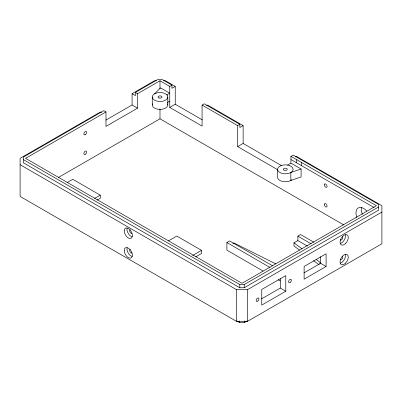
<?xml version="1.0" encoding="UTF-8"?>
<svg xmlns="http://www.w3.org/2000/svg" width="402" height="402" viewBox="0 0 402 402"><rect width="100%" height="100%" fill="white"/><g stroke="black" fill="none" stroke-linecap="round" stroke-linejoin="round"><path stroke-width="0.6" d="M154.539 93.827L160.539 87.872L169.755 93.189L166.845 94.872M105.852 120.123L132.082 104.977L132.082 93.706L154.494 80.767L156.328 80.767M132.082 93.706L135.379 95.611L135.379 92.435L157.79 79.495L162.187 79.495L171.95 85.134L171.95 88.304L175.247 86.405L175.247 104.244L202.186 119.796M171.95 85.134L169.755 86.405L159.991 80.767L137.574 93.706L137.574 108.148L105.987 126.384L105.987 111.942L25.592 158.358L242.009 283.304L376.408 205.713L290.927 156.363L290.927 163.152L301.103 169.026L301.103 176.955L290.832 180.443L290.832 172.513L301.103 169.026M167.327 102.52L169.755 101.118M169.755 86.405L169.755 107.414L175.247 104.244M58.652 177.332L159.991 118.826L343.78 224.934M67.134 182.553L72.797 179.287L100.264 195.141L100.264 198.317L97.173 200.101M169.755 107.414L202.08 126.077L202.08 105.068L204.276 103.796L239.843 124.329L239.843 127.504L243.135 125.6L243.135 143.439L281.742 165.73M206.633 105.61L207.573 105.068L243.135 125.6M94.601 198.412L100.264 195.141M202.08 105.068L237.642 125.6L239.843 124.329M237.642 125.6L237.642 146.609L243.135 143.439M290.927 156.363L293.128 155.097L378.604 204.447L378.604 210.156L244.21 287.747L239.813 287.747L23.396 162.8L23.396 157.092L103.791 110.676L105.987 111.942M295.48 156.906L296.425 156.363L381.9 205.713L381.9 243.773L247.506 321.364L236.517 321.364L20.1 196.417L20.1 158.358L100.495 111.942L101.44 112.485M287.606 165.071L290.927 163.152M168.418 240.909L176.79 236.074L201.513 250.345L201.513 253.516L195.754 256.838M192.618 255.481L201.513 250.345M263.034 271.038L226.889 250.17L226.889 242.562L229.637 240.974L272.792 265.888M232.843 243.562L233.914 242.944L275.757 263.878M307.49 246.15L297.867 240.592L297.867 236.155L300.611 234.567L313.977 242.285M299.5 250.134L293.988 246.004L293.988 242.833L297.867 240.592M23.396 159.629L239.813 284.576L244.21 284.576L378.604 206.98M20.1 164.699L236.517 289.651L247.506 289.651L381.9 212.055M303.977 272.903L320.595 263.31L326.087 266.481L326.087 253.793L304.113 266.481L304.113 279.169L326.087 266.481M261.601 298.842L280.284 288.053L285.782 291.224L285.782 275.596L261.757 289.465L261.757 305.093L285.782 291.224M236.873 320.937L239.587 322.504L244.436 322.504L247.15 320.937M163.649 80.767L165.483 80.767L175.247 86.405M290.927 159.534L374.242 207.633M237.642 146.609L277.335 169.528M135.379 92.435L137.574 93.706M132.082 104.977L137.574 108.148M297.867 236.155L311.228 243.868M226.889 242.562L270.043 267.476M278.139 279.757L280.294 281.003M293.988 242.833L302.002 248.843M316.037 259.355L320.042 262.36L320.042 263.943M313.53 260.647L319.042 264.777M320.595 256.662L320.595 263.31M301.696 162.579L301.696 165.75M296.706 159.7L296.706 162.87M280.284 278.676L280.284 288.053M277.566 169.342L277.566 177.272A7.769 4.487 0 0 0 283.003 181.548A7.769 4.487 0 0 0 291.701 179.845M247.506 289.651L247.506 321.364M244.436 320.917L244.436 322.504M244.21 284.576L244.21 287.747M239.813 284.576L239.813 287.747M239.587 320.917L239.587 322.504M236.517 289.651L236.517 321.364M167.8 96.998L167.8 104.927M159.991 80.767L159.991 88.877M159.991 108.841L159.991 118.826M152.263 96.998L152.263 104.927M356.815 217.497A10.954 6.326 60 0 1 358.097 208.015A10.954 6.326 60 0 1 366.87 211.065M362.308 214.326A10.954 6.326 60 0 1 361.73 207.613M345.393 254.421A5.829 3.362 -60 0 1 340.348 263.159M132.122 256.491A5.829 3.362 60 0 1 127.077 247.753M345.393 234.758A5.829 3.362 -60 0 1 340.348 243.496M342.383 256.27A1.945 1.121 -60 0 1 342.248 258.727A1.945 1.121 -60 0 1 340.223 259.431M132.122 236.828A5.829 3.362 60 0 1 127.077 228.085M132.027 233.296A1.945 1.121 60 0 1 129.967 231.954A1.945 1.121 60 0 1 130.369 229.843M342.383 236.602A1.945 1.121 -60 0 1 342.248 239.059A1.945 1.121 -60 0 1 340.223 239.763M167.539 103.766A7.769 4.487 0 0 1 160.031 109.414A7.769 4.487 0 0 1 152.529 103.766M132.027 252.964A1.945 1.121 60 0 1 129.967 251.617A1.945 1.121 60 0 1 130.369 249.511M289.224 165.458L287.35 165.011A7.769 4.487 0 0 0 277.687 170.121A7.769 4.487 0 0 0 289.792 173.016A7.769 4.487 0 0 0 289.224 165.458M167.539 95.837L166.76 94.756A7.769 4.487 0 0 0 153.67 94.425A7.769 4.487 0 0 0 158.684 101.415A7.769 4.487 0 0 0 167.539 95.837M345.228 263.516A5.829 3.362 -60 0 0 347.072 254.491A5.829 3.362 -60 0 0 340.182 260.602A5.829 3.362 -60 0 0 345.228 263.516M85.596 134.449A1.945 1.121 -60 0 0 86.209 131.439A1.945 1.121 -60 0 0 83.912 133.474A1.945 1.121 -60 0 0 85.596 134.449M290.344 282.304A1.945 1.121 -60 0 0 290.958 279.3A1.945 1.121 -60 0 0 288.661 281.335A1.945 1.121 -60 0 0 290.344 282.304M85.596 154.112A1.945 1.121 -60 0 0 86.209 151.102A1.945 1.121 -60 0 0 83.912 153.142A1.945 1.121 -60 0 0 85.596 154.112M124.188 250.486A5.829 3.362 60 0 0 130.369 258.174A5.829 3.362 60 0 0 130.369 249.933A5.829 3.362 60 0 0 124.188 250.486M124.188 230.823A5.829 3.362 60 0 0 130.369 238.512A5.829 3.362 60 0 0 130.369 230.271A5.829 3.362 60 0 0 124.188 230.823M345.228 243.853A5.829 3.362 -60 0 0 347.072 234.823A5.829 3.362 -60 0 0 340.182 240.939A5.829 3.362 -60 0 0 345.228 243.853M257.903 301.038A1.945 1.121 -60 0 0 258.516 298.028A1.945 1.121 -60 0 0 256.22 300.063A1.945 1.121 -60 0 0 257.903 301.038M324.324 204.502A1.945 1.121 60 0 0 326.384 207.065A1.945 1.121 60 0 0 326.384 204.322A1.945 1.121 60 0 0 324.324 204.502M324.324 184.84A1.945 1.121 60 0 0 326.384 187.402A1.945 1.121 60 0 0 326.384 184.659A1.945 1.121 60 0 0 324.324 184.84M283.963 170.136A1.945 1.121 0 0 0 287.214 169.634A1.945 1.121 0 0 0 284.832 168.257A1.945 1.121 0 0 0 283.963 170.136M159.061 97.967A1.945 1.121 0 0 0 161.976 96.998A1.945 1.121 0 0 0 159.061 96.028A1.945 1.121 0 0 0 159.061 97.967"/></g></svg>
